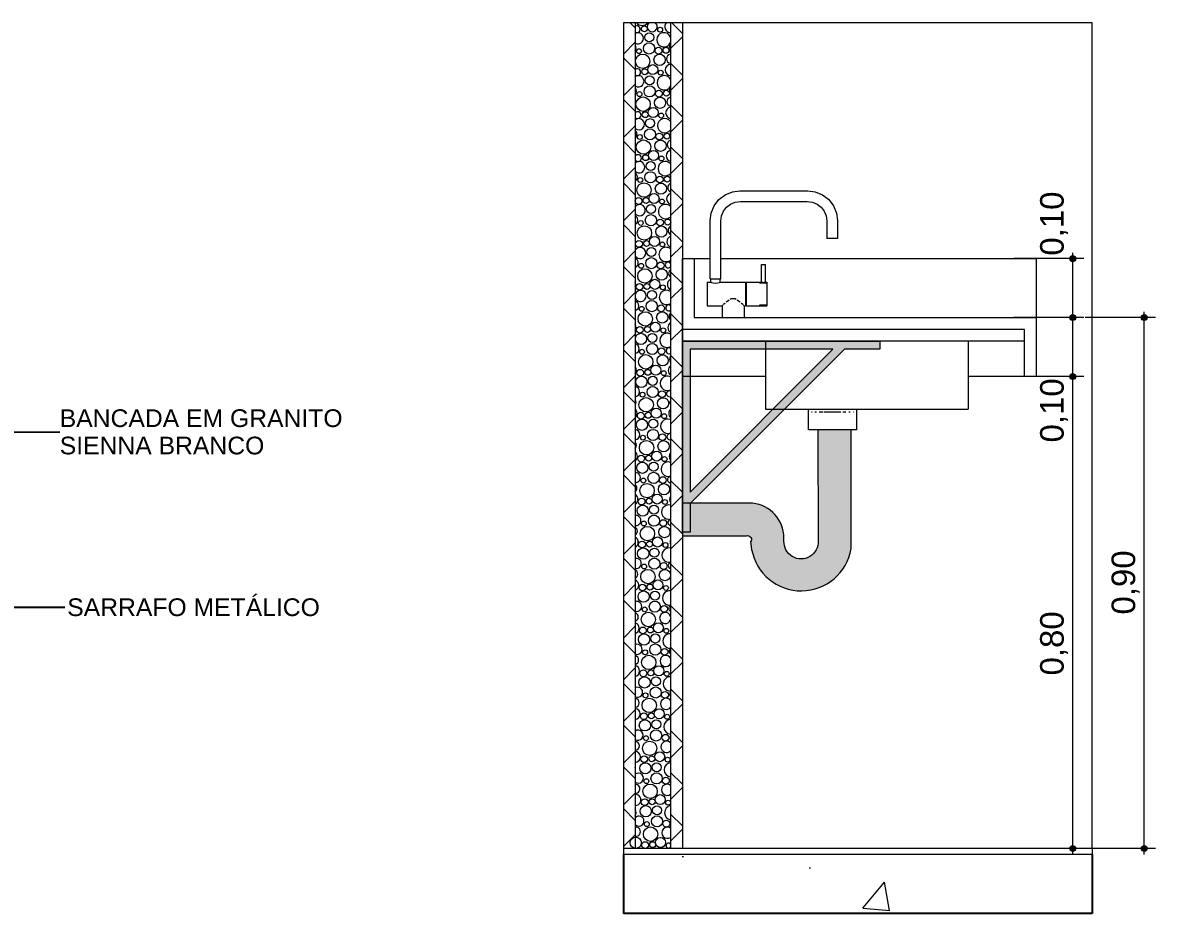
# Model space of a CAD drawing. Header units: metres. Extents: x -1.1 to 45.1, y -1 to 1.8.
# Drawn here: x 31.052 to 32.973, y -0.992 to 0.518 of the extents above; entities that cross this region are included whole.
import ezdxf

# ---------------------------------------------------------------- set-up
doc = ezdxf.new("R2010")
doc.units = ezdxf.units.M
doc.header["$MEASUREMENT"] = 0
for name, color, linetype, lineweight, true_color in [('01_BIC.190d Vista Bancada_17_COTAS EXECUTIVO.EXEC_Caneta_No__25', 7, 'Continuous', 13, 0x982312), ('01_BIC.190d Vista Bancada_17_LAJES.EST_Caneta_No__254', 7, 'Continuous', 0, 0xd1c9ad), ('01_BIC.190d Vista Bancada_17_LAJES.EST_Caneta_No__97', 7, 'Continuous', 13, 0x6b6b6b), ('01_BIC.190d Vista Bancada_17_LOUCAS-METAIS.ARQ_Caneta_No__13', 7, 'Continuous', 0, 0xaaaaaa), ('01_BIC.190d Vista Bancada_17_LOUCAS-METAIS.ARQ_Caneta_No__95', 7, 'Continuous', 0, 0xaeaeae), ('01_BIC.190d Vista Bancada_17_PAREDE CONSTRUIR_Caneta_No__19', 7, 'Continuous', 0, 0xe9e9e9), ('01_BIC.190d Vista Bancada_17_PAREDE CONSTRUIR_Caneta_No__95', 7, 'Continuous', 0, 0xaeaeae), ('01_BIC.190d Vista Bancada_17_PAREDE CONSTRUIR_Caneta_No__96', 7, 'Continuous', 0, 0xb6b6b6), ('COTAS DETALHAMENTO.EXEC_Caneta_No__27', 7, 'Continuous', 0, 0xbd2d17)]:
    doc.layers.add(name, color=color, linetype=linetype, lineweight=lineweight, true_color=true_color)
for name, color, linetype, lineweight in [('01_BIC.190d Vista Bancada_17_LAJES.EST_Caneta_No__4', 7, 'Continuous', 25), ('01_BIC.190d Vista Bancada_17_LAJES.EST_Caneta_No__7', 7, 'Continuous', 13), ('01_BIC.190d Vista Bancada_17_PAREDE CONSTRUIR_Caneta_No__241', 7, 'Continuous', 13), ('01_BIC.190d Vista Bancada_17_PAREDE CONSTRUIR_Caneta_No__5', 7, 'Continuous', 20), ('01_BIC.190d Vista Bancada_17_PAREDE CONSTRUIR_Caneta_No__83', 84, 'Continuous', 0), ('COTAS DETALHAMENTO.EXEC_Caneta_No__99', 7, 'Continuous', 20)]:
    doc.layers.add(name, color=color, linetype=linetype, lineweight=lineweight)
doc.layers.add('01_BIC.190d Vista Bancada_17_PAREDE CONSTRUIR', color=7, linetype='Continuous')
doc.styles.add('GENERATED_STYLE_1', font='arial.ttf')
doc.dimstyles.new('GENERATED_STYLE__20', dxfattribs={"dimtxt": 0.18, "dimasz": 0.03648, "dimexe": 0.18, "dimexo": 0.0625, "dimgap": 0, "dimtad": 0, "dimtih": 1, "dimtoh": 1, "dimdec": 4, "dimzin": 0, "dimdsep": 46, "dimcen": 0.09, "dimadec": 0, "dimazin": 0, "dimtfac": 1, "dimtdec": 4, "dimtmove": 0, "dimatfit": 3, "dimldrblk": 'ARROWHEAD_11', "dimfxl": 0, "dimtolj": 1, "dimtzin": 0, "dimarcsym": 0})
pattern_1 = [(45, (-26.693127, -0.881777), (-0.03535534, 0.03535534), []), (135, (-26.693127, -0.881777), (0.03535534, 0.03535534), [])]
pattern_2 = [(45, (-26.69313, -0.38178), (-0.159099, 0.159099), [0, -0.15, 0, -0.225]), (110, (-26.19313, -0.38178), (0.2114308, 0.0769545), [0, -0.11, 0, -0.19])]
pattern_3 = [(50, (-26.69313, -0.88178), (-0.546554, 0.0478173), [0.05715, -0.62865]), (355, (-26.6931, -0.8818), (-0.10573, 0.5731705), [0.04572, -0.502922]), (100.4514, (-26.6476, -0.88576), (0.4408237, 0.5253533), [0.04857, -0.5342707]), (46.1842, (-26.6931, -0.7294), (-0.813237, 0.126127), [0.085725, -0.942975]), (96.6356, (-26.62536, -0.7399), (0.712212, 0.742278), [0.072855, -0.801407]), (351.1842, (-26.6931, -0.7294), (0.712212, 0.742278), [0.06858, -0.754379]), (21, (-26.61693, -0.76748), (-0.4548432, 0.3067956), [0.05715, -0.62865]), (326, (-26.6169, -0.7675), (0.185406, 0.552564), [0.04572, -0.50292]), (71.4514, (-26.579, -0.79304), (0.6402493, 0.2457683), [0.04857, -0.53427]), (37.5, (-26.69313, -0.88178), (0.0092658, 0.2536651), [0, -0.496824, 0, -0.51054, 0, -0.504825]), (7.5, (-26.69313, -0.88178), (0.200459, 0.3005417), [0, -0.291084, 0, -0.485394, 0, -0.192405]), (327.5, (-26.86305, -0.88178), (-0.4067718, 0.0171862), [0, -0.1905, 0, -0.59436, 0, -0.78867]), (317.5, (-26.93925, -0.88178), (0.4443875, 0.0762795), [0, -0.24765, 0, -0.394716, 0, -0.56007])]

# ---------------------------------------------------------------- blocks, each defined once
blk = doc.blocks.new('ARROWHEAD_11')
at = {"color": 0, "linetype": 'Continuous', "lineweight": 0}
blk.add_line((0, 0), (-1, 0), dxfattribs=at)
at = {"color": 0, "linetype": 'Continuous', "lineweight": 0, "const_width": 0.25, "flags": 128}
blk.add_lwpolyline([(-0.125, 0, 1), (0.125, 0, 1)], format="xyb", close=True, dxfattribs=at)
blk = doc.blocks.new('*X179', base_point=(10.2961, -11.7785))
at = {"layer": '01_BIC.190d Vista Bancada_17_PAREDE CONSTRUIR_Caneta_No__96', "color": 253, "linetype": 'Continuous', "lineweight": 0, "ltscale": 1000, "true_color": 0xb6b6b6}
for centre, radius in [((32.106, 0.5078), 0.00501), ((32.1143, 0.4934), 0.00767), ((32.1329, 0.5063), 0.00414), ((32.1141, 0.4745), 0.00946), ((32.1032, 0.4528), 0.0122), ((32.0969, 0.4699), 0.00414), ((32.1319, 0.4552), 0.00954), ((32.1299, 0.4707), 0.00572), ((32.1427, 0.4714), 0.00501), ((32.1202, 0.4386), 0.00851), ((32.1067, 0.435), 0.00501), ((32.1151, 0.4206), 0.00767), ((32.1337, 0.4335), 0.00414), ((32.1149, 0.4017), 0.00946), ((32.1307, 0.3979), 0.00572), ((32.1435, 0.3986), 0.00501), ((32.1039, 0.38), 0.0122), ((32.0977, 0.3971), 0.00414), ((32.1326, 0.3824), 0.00954), ((32.1075, 0.3622), 0.00501), ((32.1209, 0.3658), 0.00851), ((32.1158, 0.3478), 0.00767), ((32.1344, 0.3607), 0.00414), ((32.0984, 0.3243), 0.00414), ((32.1156, 0.3289), 0.00946), ((32.1314, 0.3251), 0.00572), ((32.1442, 0.3258), 0.00501), ((32.1046, 0.3072), 0.0122), ((32.1334, 0.3096), 0.00954), ((32.1082, 0.2894), 0.00501), ((32.1217, 0.293), 0.00851), ((32.1351, 0.2879), 0.00414), ((32.1166, 0.275), 0.00767), ((32.0991, 0.2515), 0.00414), ((32.1164, 0.2561), 0.00946), ((32.1322, 0.2523), 0.00572), ((32.1449, 0.253), 0.00501), ((32.1054, 0.2344), 0.0122), ((32.1341, 0.2368), 0.00954), ((32.0962, 0.2159), 0.00572), ((32.1089, 0.2166), 0.00501), ((32.1224, 0.2202), 0.00851), ((32.1359, 0.2151), 0.00414), ((32.1171, 0.1833), 0.00946), ((32.1173, 0.2022), 0.00767), ((32.1061, 0.1616), 0.0122), ((32.0999, 0.1787), 0.00414), ((32.1348, 0.1641), 0.00954), ((32.1329, 0.1795), 0.00572), ((32.1457, 0.1802), 0.00501), ((32.1232, 0.1474), 0.00851), ((32.0969, 0.1431), 0.00572), ((32.1097, 0.1438), 0.00501), ((32.118, 0.1294), 0.00767), ((32.1366, 0.1423), 0.00414), ((32.1178, 0.1105), 0.00946), ((32.1069, 0.0888), 0.0122), ((32.1006, 0.1059), 0.00414), ((32.1356, 0.0913), 0.00954), ((32.1337, 0.1067), 0.00572), ((32.1239, 0.0746), 0.00851), ((32.0977, 0.0703), 0.00572), ((32.1104, 0.071), 0.00501), ((32.1188, 0.0566), 0.00767), ((32.1374, 0.0695), 0.00414), ((32.1186, 0.0377), 0.00946), ((32.1344, 0.0339), 0.00572), ((32.1076, 0.016), 0.0122), ((32.1014, 0.0331), 0.00414), ((32.1363, 0.0185), 0.00954), ((32.0984, -0.0025), 0.00572), ((32.1112, -0.0018), 0.00501), ((32.1246, 0.0018), 0.00851), ((32.1381, -0.0033), 0.00414), ((32.1003, -0.0179), 0.00954), ((32.1195, -0.0162), 0.00767), ((32.1021, -0.0397), 0.00414), ((32.1193, -0.0351), 0.00946), ((32.1351, -0.0389), 0.00572), ((32.1084, -0.0568), 0.0122), ((32.1371, -0.0543), 0.00954), ((32.0991, -0.0753), 0.00572), ((32.1119, -0.0746), 0.00501), ((32.1254, -0.071), 0.00851), ((32.1389, -0.0761), 0.00414), ((32.1011, -0.0907), 0.00954), ((32.1203, -0.089), 0.00767), ((32.1029, -0.1125), 0.00414), ((32.1201, -0.1079), 0.00946), ((32.1359, -0.1117), 0.00572), ((32.1091, -0.1296), 0.0122), ((32.1378, -0.1271), 0.00954), ((32.0999, -0.1481), 0.00572), ((32.1126, -0.1474), 0.00501), ((32.1261, -0.1438), 0.00851), ((32.1396, -0.1489), 0.00414), ((32.1018, -0.1635), 0.00954), ((32.1208, -0.1807), 0.00946), ((32.121, -0.1618), 0.00767), ((32.1098, -0.2024), 0.0122), ((32.1036, -0.1853), 0.00414), ((32.1386, -0.1999), 0.00954), ((32.1366, -0.1845), 0.00572), ((32.1269, -0.2166), 0.00851), ((32.1026, -0.2363), 0.00954), ((32.1006, -0.2209), 0.00572), ((32.1134, -0.2202), 0.00501), ((32.1218, -0.2346), 0.00767), ((32.1403, -0.2217), 0.00414), ((32.1216, -0.2535), 0.00946), ((32.1106, -0.2752), 0.0122), ((32.1043, -0.2581), 0.00414), ((32.1393, -0.2727), 0.00954), ((32.1374, -0.2573), 0.00572), ((32.1014, -0.2937), 0.00572), ((32.1141, -0.293), 0.00501), ((32.1276, -0.2894), 0.00851), ((32.1033, -0.3091), 0.00954), ((32.1225, -0.3074), 0.00767), ((32.1411, -0.2945), 0.00414), ((32.1223, -0.3262), 0.00946), ((32.1381, -0.3301), 0.00572), ((32.1113, -0.348), 0.0122), ((32.1051, -0.3309), 0.00414), ((32.14, -0.3455), 0.00954), ((32.1021, -0.3665), 0.00572), ((32.1149, -0.3658), 0.00501), ((32.1283, -0.3622), 0.00851), ((32.1418, -0.3673), 0.00414), ((32.104, -0.3819), 0.00954), ((32.1232, -0.3802), 0.00767), ((32.1058, -0.4037), 0.00414), ((32.123, -0.399), 0.00946), ((32.1388, -0.4029), 0.00572), ((32.1121, -0.4208), 0.0122), ((32.1408, -0.4183), 0.00954), ((32.1028, -0.4393), 0.00572), ((32.1156, -0.4386), 0.00501), ((32.1291, -0.435), 0.00851), ((32.1426, -0.4401), 0.00414), ((32.1048, -0.4547), 0.00954), ((32.124, -0.453), 0.00767), ((32.1066, -0.4765), 0.00414), ((32.1238, -0.4718), 0.00946), ((32.1396, -0.4757), 0.00572), ((32.1128, -0.4936), 0.0122), ((32.1298, -0.5078), 0.00851), ((32.1055, -0.5275), 0.00954), ((32.1036, -0.5121), 0.00572), ((32.1163, -0.5114), 0.00501), ((32.1247, -0.5258), 0.00767), ((32.1433, -0.5129), 0.00414), ((32.1245, -0.5446), 0.00946), ((32.1135, -0.5664), 0.0122), ((32.1073, -0.5493), 0.00414), ((32.1403, -0.5485), 0.00572), ((32.1306, -0.5806), 0.00851), ((32.1063, -0.6003), 0.00954), ((32.1043, -0.5849), 0.00572), ((32.1171, -0.5842), 0.00501), ((32.1255, -0.5986), 0.00767), ((32.144, -0.5857), 0.00414), ((32.1253, -0.6174), 0.00946), ((32.1143, -0.6392), 0.0122), ((32.108, -0.6221), 0.00414), ((32.1411, -0.6213), 0.00572), ((32.1051, -0.6577), 0.00572), ((32.1178, -0.657), 0.00501), ((32.1313, -0.6534), 0.00851), ((32.107, -0.6731), 0.00954), ((32.1262, -0.6714), 0.00767), ((32.1448, -0.6585), 0.00414), ((32.1088, -0.6949), 0.00414), ((32.126, -0.6902), 0.00946), ((32.1418, -0.6941), 0.00572), ((32.115, -0.712), 0.0122), ((32.1058, -0.7305), 0.00572), ((32.1186, -0.7298), 0.00501), ((32.132, -0.7262), 0.00851), ((32.1455, -0.7313), 0.00414), ((32.1077, -0.7459), 0.00954), ((32.1269, -0.7442), 0.00767), ((32.1095, -0.7677), 0.00414), ((32.1267, -0.763), 0.00946), ((32.1426, -0.7669), 0.00572), ((32.1158, -0.7848), 0.0122), ((32.1066, -0.8033), 0.00572), ((32.1193, -0.8026), 0.00501), ((32.1328, -0.799), 0.00851), ((32.1463, -0.8041), 0.00414), ((32.1085, -0.8187), 0.00954), ((32.1277, -0.817), 0.00767), ((32.1103, -0.8405), 0.00414), ((32.1275, -0.8358), 0.00946), ((32.1433, -0.8397), 0.00572), ((32.0915, -0.8722), 0.00946), ((32.1165, -0.8576), 0.0122), ((32.1335, -0.8718), 0.00851), ((32.1073, -0.8761), 0.00572), ((32.1201, -0.8753), 0.00501)]:
    blk.add_circle(centre, radius, dxfattribs=at)
for centre, radius, start, end in [((32.0932, 0.5071), 0.00572, 242.6726, 117.3274), ((32.0951, 0.4916), 0.00954, 241.4683, 118.5317), ((32.1024, 0.5256), 0.0122, 216.7668, 323.2334), ((32.1194, 0.5114), 0.00851, 126.3312, 53.669), ((32.1392, 0.4892), 0.0122, 21.1986, 338.8014), ((32.1501, 0.5109), 0.00946, 129.6091, 272.6635), ((32.1562, 0.475), 0.00851, 131.2074, 228.7926), ((32.0834, 0.475), 0.00851, 326.9716, 33.0284), ((32.1511, 0.457), 0.00767, 93.7795, 266.2205), ((32.1509, 0.4381), 0.00946, 91.828, 268.172), ((32.0939, 0.4343), 0.00572, 233.9307, 126.0693), ((32.0959, 0.4188), 0.00954, 236.2643, 123.7357), ((32.1399, 0.4164), 0.0122, 29.3358, 330.6642), ((32.0842, 0.4022), 0.00851, 318.7003, 41.2997), ((32.1569, 0.4022), 0.00851, 138.2381, 221.7619), ((32.1518, 0.3842), 0.00767, 99.3568, 260.6432), ((32.0947, 0.3615), 0.00572, 224.0731, 135.9269), ((32.1516, 0.3653), 0.00946, 96.3309, 263.6691), ((32.0966, 0.346), 0.00954, 230.7222, 129.2778), ((32.1406, 0.3436), 0.0122, 35.7872, 324.2128), ((32.0849, 0.3294), 0.00851, 311.616, 48.384), ((32.1577, 0.3294), 0.00851, 146.4135, 213.5865), ((32.1526, 0.3114), 0.00767, 105.0254, 254.9746), ((32.0954, 0.2887), 0.00572, 211.9898, 148.0102), ((32.1524, 0.2925), 0.00946, 100.8735, 259.1265), ((32.0974, 0.2732), 0.00954, 224.7001, 135.2999), ((32.1414, 0.2708), 0.0122, 41.3555, 318.6445), ((32.0857, 0.2566), 0.00851, 305.24, 54.76), ((32.1584, 0.2566), 0.00851, 156.953, 203.047), ((32.1533, 0.2386), 0.00767, 110.8494, 249.1506), ((32.1531, 0.2197), 0.00946, 105.4865, 254.5135), ((32.0981, 0.2004), 0.00954, 217.9529, 142.0471), ((32.1421, 0.198), 0.0122, 46.3655, 313.6345), ((32.0864, 0.1838), 0.00851, 299.3321, 60.6679), ((32.1538, 0.1469), 0.00946, 110.2051, 249.7949), ((32.154, 0.1658), 0.00767, 116.9091, 243.0909), ((32.0988, 0.1277), 0.00954, 209.976, 150.024), ((32.1429, 0.1252), 0.0122, 50.9878, 309.0122), ((32.0872, 0.111), 0.00851, 293.7495, 66.2505), ((32.1464, 0.1074), 0.00501, 33.9357, 326.0643), ((32.1548, 0.093), 0.00767, 123.315, 236.685), ((32.0818, 0.0741), 0.00946, 337.3502, 22.6498), ((32.1546, 0.0741), 0.00946, 115.0716, 244.9284), ((32.0996, 0.0549), 0.00954, 199.2737, 160.7263), ((32.1436, 0.0524), 0.0122, 55.3253, 304.6747), ((32.0879, 0.0382), 0.00851, 288.3974, 71.6026), ((32.1472, 0.0346), 0.00501, 47.0159, 312.9841), ((32.1555, 0.0202), 0.00767, 130.2337, 229.7663), ((32.0826, 0.0013), 0.00946, 327.619, 32.381), ((32.1553, 0.0013), 0.00946, 120.1405, 239.8595), ((32.1444, -0.0204), 0.0122, 59.4462, 300.5538), ((32.0886, -0.0346), 0.00851, 283.2072, 76.7928), ((32.1479, -0.0382), 0.00501, 57.7288, 302.2712), ((32.0835, -0.0526), 0.00767, 336.6945, 23.3055), ((32.1563, -0.0526), 0.00767, 137.9509, 222.0491), ((32.0833, -0.0715), 0.00946, 320.0081, 39.9919), ((32.1561, -0.0715), 0.00946, 125.4851, 234.5149), ((32.1451, -0.0932), 0.0122, 63.3988, 296.6012), ((32.0894, -0.1074), 0.00851, 278.1254, 81.8746), ((32.1486, -0.111), 0.00501, 67.2906, 292.7094), ((32.0843, -0.1254), 0.00767, 325.2597, 34.7403), ((32.157, -0.1254), 0.00767, 147.0596, 212.9404), ((32.0841, -0.1443), 0.00946, 313.4534, 46.5466), ((32.1568, -0.1443), 0.00946, 131.2131, 228.7869), ((32.0901, -0.1802), 0.00851, 273.1074, 86.8926), ((32.1458, -0.166), 0.0122, 67.2191, 292.7809), ((32.1494, -0.1838), 0.00501, 76.2203, 283.7797), ((32.085, -0.1982), 0.00767, 316.4754, 43.5246), ((32.0848, -0.2171), 0.00946, 307.5457, 52.4543), ((32.1576, -0.2171), 0.00946, 137.4962, 222.5038), ((32.1578, -0.1982), 0.00767, 159.3742, 200.6258), ((32.1466, -0.2388), 0.0122, 70.9351, 289.0649), ((32.0909, -0.253), 0.00851, 268.1132, 91.8868), ((32.0858, -0.271), 0.00767, 308.9332, 51.0668), ((32.1501, -0.2566), 0.00501, 84.818, 275.182), ((32.0856, -0.2898), 0.00946, 302.0747, 57.9253), ((32.1583, -0.2898), 0.00946, 144.647, 215.353), ((32.1473, -0.3116), 0.0122, 74.5695, 285.4305), ((32.0916, -0.3258), 0.00851, 263.1046, 96.8954), ((32.1509, -0.3294), 0.00501, 93.2991, 266.7009), ((32.0865, -0.3438), 0.00767, 302.1237, 57.8763), ((32.0863, -0.3626), 0.00946, 296.9141, 63.0859), ((32.159, -0.3626), 0.00946, 153.3768, 206.6232), ((32.1481, -0.3844), 0.0122, 78.1412, 281.8588), ((32.0923, -0.3986), 0.00851, 258.0423, 101.9577), ((32.1516, -0.4022), 0.00501, 101.8539, 258.1461), ((32.0872, -0.4166), 0.00767, 295.7907, 64.2093), ((32.087, -0.4354), 0.00946, 291.9801, 68.0199), ((32.1488, -0.4572), 0.0122, 81.6667, 278.3333), ((32.0931, -0.4714), 0.00851, 252.8831, 107.1169), ((32.1523, -0.475), 0.00501, 110.6884, 249.3116), ((32.088, -0.4894), 0.00767, 289.7806, 70.2194), ((32.0878, -0.5082), 0.00946, 287.2123, 72.7877), ((32.1415, -0.4911), 0.00954, 18.2483, 341.7517), ((32.1495, -0.53), 0.0122, 85.1607, 274.8393), ((32.0938, -0.5442), 0.00851, 247.5762, 112.4238), ((32.0887, -0.5622), 0.00767, 283.9901, 76.0099), ((32.1423, -0.5639), 0.00954, 29.3092, 330.6908), ((32.1531, -0.5478), 0.00501, 120.0764, 239.9236), ((32.0885, -0.581), 0.00946, 282.5648, 77.4352), ((32.1503, -0.6028), 0.0122, 88.6367, 271.3633), ((32.0946, -0.617), 0.00851, 242.0574, 117.9426), ((32.0895, -0.635), 0.00767, 278.3425, 81.6575), ((32.143, -0.6367), 0.00954, 37.4134, 322.5866), ((32.1538, -0.6206), 0.00501, 130.468, 229.532), ((32.0893, -0.6538), 0.00946, 278, 82), ((32.151, -0.6756), 0.0122, 92.1077, 267.8923), ((32.0953, -0.6898), 0.00851, 236.2397, 123.7603), ((32.1546, -0.6934), 0.00501, 142.8343, 217.1657), ((32.0902, -0.7078), 0.00767, 272.7756, 87.2244), ((32.1437, -0.7095), 0.00954, 44.2293, 315.7707), ((32.09, -0.7266), 0.00946, 273.4859, 86.5141), ((32.079, -0.7484), 0.0122, 340.6323, 19.3677), ((32.1518, -0.7484), 0.0122, 95.5864, 264.4136), ((32.096, -0.7626), 0.00851, 229.9952, 130.0048), ((32.1553, -0.7662), 0.00501, 160.8671, 199.1329), ((32.0909, -0.7806), 0.00767, 267.235, 92.765), ((32.1445, -0.7823), 0.00954, 50.2949, 309.7051), ((32.0907, -0.7994), 0.00946, 268.9934, 91.0066), ((32.0798, -0.8212), 0.0122, 331.9869, 28.0131), ((32.1525, -0.8212), 0.0122, 99.086, 260.914), ((32.0968, -0.8354), 0.00851, 223.1149, 136.8851), ((32.0917, -0.8534), 0.00767, 261.6682, 98.3318), ((32.1452, -0.8551), 0.00954, 55.8668, 304.1332), ((32.147, -0.8769), 0.00414, 30.2706, 329.7294)]:
    blk.add_arc(centre, radius, start, end, dxfattribs=at)

msp = doc.modelspace()

# ---------------------------------------------------------------- hatches: boundary and pattern name
at = {"layer": '01_BIC.190d Vista Bancada_17_COTAS EXECUTIVO.EXEC_Caneta_No__25', "linetype": 'Continuous', "lineweight": 13, "true_color": 0x982312}
for points in [[(32.8276, 0.1182), (32.828, 0.1163), (32.8291, 0.1147), (32.8307, 0.1136), (32.8326, 0.1132), (32.8345, 0.1136), (32.8362, 0.1147), (32.8372, 0.1163), (32.8376, 0.1182), (32.8372, 0.1201), (32.8362, 0.1218), (32.8345, 0.1228), (32.8326, 0.1232), (32.8307, 0.1228), (32.8291, 0.1218), (32.828, 0.1201)], [(32.8276, 0.0182), (32.828, 0.0163), (32.8291, 0.0147), (32.8307, 0.0136), (32.8326, 0.0132), (32.8345, 0.0136), (32.8362, 0.0147), (32.8372, 0.0163), (32.8376, 0.0182), (32.8372, 0.0201), (32.8362, 0.0218), (32.8345, 0.0228), (32.8326, 0.0232), (32.8307, 0.0228), (32.8291, 0.0218), (32.828, 0.0201)], [(32.9488, 0.0182), (32.9492, 0.0163), (32.9503, 0.0147), (32.9519, 0.0136), (32.9538, 0.0132), (32.9558, 0.0136), (32.9574, 0.0147), (32.9585, 0.0163), (32.9588, 0.0182), (32.9585, 0.0201), (32.9574, 0.0218), (32.9558, 0.0228), (32.9538, 0.0232), (32.9519, 0.0228), (32.9503, 0.0218), (32.9492, 0.0201)], [(32.8276, -0.0818), (32.828, -0.0837), (32.8291, -0.0853), (32.8307, -0.0864), (32.8326, -0.0868), (32.8345, -0.0864), (32.8362, -0.0853), (32.8372, -0.0837), (32.8376, -0.0818), (32.8372, -0.0799), (32.8362, -0.0782), (32.8345, -0.0772), (32.8326, -0.0768), (32.8307, -0.0772), (32.8291, -0.0782), (32.828, -0.0799)], [(32.8276, -0.8818), (32.828, -0.8837), (32.8291, -0.8853), (32.8307, -0.8864), (32.8326, -0.8868), (32.8345, -0.8864), (32.8362, -0.8853), (32.8372, -0.8837), (32.8376, -0.8818), (32.8372, -0.8799), (32.8362, -0.8782), (32.8345, -0.8772), (32.8326, -0.8768), (32.8307, -0.8772), (32.8291, -0.8782), (32.828, -0.8799)], [(32.9488, -0.8818), (32.9492, -0.8837), (32.9503, -0.8853), (32.9519, -0.8864), (32.9538, -0.8868), (32.9558, -0.8864), (32.9574, -0.8853), (32.9585, -0.8837), (32.9588, -0.8818), (32.9585, -0.8799), (32.9574, -0.8782), (32.9558, -0.8772), (32.9538, -0.8768), (32.9519, -0.8772), (32.9503, -0.8782), (32.9492, -0.8799)]]:
    msp.add_hatch(color=24, dxfattribs=at).paths.add_polyline_path(points)
at = {"layer": '01_BIC.190d Vista Bancada_17_LAJES.EST_Caneta_No__254', "linetype": 'Continuous', "lineweight": 0, "true_color": 0xd1c9ad}
h = msp.add_hatch(dxfattribs=at)
h.set_pattern_fill('Haie_OD_0011', color=9, style=0, pattern_type=2)
h.set_pattern_definition(pattern_2)
h.paths.add_polyline_path([(32.1706, -0.8818), (32.0706, -0.8818), (32.0706, -0.8918), (32.1706, -0.8918)])
h = msp.add_hatch(dxfattribs=at)
h.set_pattern_fill('Haie_OD_0011', color=9, style=0, pattern_type=2)
h.set_pattern_definition(pattern_2)
h.paths.add_polyline_path([(32.1706, -0.8818), (32.1706, -0.8918), (32.8657, -0.8918), (32.8657, -0.8818)])
at = {"layer": '01_BIC.190d Vista Bancada_17_LAJES.EST_Caneta_No__97', "linetype": 'Continuous', "lineweight": 13, "true_color": 0x6b6b6b}
h = msp.add_hatch(dxfattribs=at)
h.set_pattern_fill('AR_CONC_0011', color=251, style=0, pattern_type=2)
h.set_pattern_definition(pattern_3)
h.paths.add_polyline_path([(32.0706, -0.9918), (32.1706, -0.9918), (32.1706, -0.8918), (32.0706, -0.8918)])
h = msp.add_hatch(dxfattribs=at)
h.set_pattern_fill('AR_CONC_0011', color=251, style=0, pattern_type=2)
h.set_pattern_definition(pattern_3)
h.paths.add_polyline_path([(32.1706, -0.9918), (32.8657, -0.9918), (32.8657, -0.8918), (32.1706, -0.8918)])
at = {"layer": '01_BIC.190d Vista Bancada_17_PAREDE CONSTRUIR_Caneta_No__19', "linetype": 'Continuous', "lineweight": 0, "true_color": 0x747474}
msp.add_hatch(color=8, dxfattribs=at).paths.add_polyline_path([(32.4565, -0.3734), (32.4565, -0.172), (32.4001, -0.1718), (32.4008, -0.3606, -1.047804), (32.3428, -0.3606), (32.3428, -0.3552, 0.37921), (32.2897, -0.2964), (32.278, -0.2964), (32.1706, -0.2964), (32.1706, -0.3517), (32.2792, -0.3517, -0.731296), (32.2863, -0.3622), (32.288, -0.3748, 0.84251)])
at = {"layer": '01_BIC.190d Vista Bancada_17_PAREDE CONSTRUIR_Caneta_No__83', "linetype": 'Continuous', "lineweight": 0}
h = msp.add_hatch(dxfattribs=at)
h.set_pattern_fill('Placomur_0011', color=84, style=0, pattern_type=2)
h.set_pattern_definition(pattern_1)
h.paths.add_polyline_path([(32.0706, 0.5182), (32.0706, -0.8818), (32.0906, -0.8818), (32.0906, 0.5182)])
h = msp.add_hatch(dxfattribs=at)
h.set_pattern_fill('Placomur_0011', color=84, style=0, pattern_type=2)
h.set_pattern_definition(pattern_1)
h.paths.add_polyline_path([(32.1506, 0.5182), (32.1506, -0.8818), (32.1706, -0.8818), (32.1706, 0.5182)])
at = {"layer": '01_BIC.190d Vista Bancada_17_PAREDE CONSTRUIR_Caneta_No__95', "linetype": 'Continuous', "lineweight": 0, "true_color": 0x797979}
h = msp.add_hatch(color=8, dxfattribs=at)
h.paths.add_polyline_path([(32.1706, -0.0354), (32.1706, -0.3454), (32.1838, -0.3454), (32.1838, -0.2967), (32.4452, -0.0354), (32.5051, -0.0354), (32.5051, -0.0218), (32.1706, -0.0218)])
h.paths.add_polyline_path([(32.1838, -0.0354), (32.4259, -0.0354), (32.1838, -0.2775)], flags=0)

# ---------------------------------------------------------------- linework, layer by layer
at = {"layer": '01_BIC.190d Vista Bancada_17_COTAS EXECUTIVO.EXEC_Caneta_No__25', "color": 24, "linetype": 'Continuous', "lineweight": 13, "ltscale": 1000, "true_color": 0x982312}
for p, q in [((32.8276, 0.1182), (32.7326, 0.1182)), ((32.8326, 0.1232), (32.8326, 0.1282)), ((32.8514, 0.1182), (32.8376, 0.1182)), ((32.8326, 0.0232), (32.8326, 0.1132)), ((32.9538, 0.0232), (32.9538, 0.0282)), ((32.8276, 0.0182), (32.7326, 0.0182)), ((32.8326, -0.0768), (32.8326, 0.0132)), ((32.8514, 0.0182), (32.8376, 0.0182)), ((32.9488, 0.0182), (32.8538, 0.0182)), ((32.9538, -0.8768), (32.9538, 0.0132)), ((32.9726, 0.0182), (32.9588, 0.0182)), ((32.8276, -0.0818), (32.7326, -0.0818)), ((32.8326, -0.8768), (32.8326, -0.0868)), ((32.8514, -0.0818), (32.8376, -0.0818)), ((32.8276, -0.8818), (32.8139, -0.8818)), ((32.9326, -0.8818), (32.8376, -0.8818)), ((32.9488, -0.8818), (32.8538, -0.8818)), ((32.9726, -0.8818), (32.9588, -0.8818)), ((32.8326, -0.8918), (32.8326, -0.8868)), ((32.9538, -0.8918), (32.9538, -0.8868))]:
    msp.add_line(p, q, dxfattribs=at)
for centre in [(32.8326, 0.1182), (32.8326, 0.0182), (32.9538, 0.0182), (32.8326, -0.0818), (32.8326, -0.8818), (32.9538, -0.8818)]:
    msp.add_circle(centre, 0.005, dxfattribs=at)
at = {"layer": '01_BIC.190d Vista Bancada_17_LAJES.EST_Caneta_No__4', "color": 7, "linetype": 'Continuous', "lineweight": 25, "ltscale": 1000}
for p, q in [((32.0706, -0.8918), (32.0706, -0.9918)), ((32.8657, -0.8918), (32.8657, -0.9918)), ((32.1706, -0.9918), (32.0706, -0.9918)), ((32.8657, -0.9918), (32.1706, -0.9918))]:
    msp.add_line(p, q, dxfattribs=at)
at = {"layer": '01_BIC.190d Vista Bancada_17_LAJES.EST_Caneta_No__7', "color": 7, "linetype": 'Continuous', "lineweight": 13, "ltscale": 1000}
for p, q in [((32.0706, -0.8818), (32.0706, -0.8918)), ((32.8657, -0.8818), (32.1706, -0.8818)), ((32.8657, -0.8818), (32.8657, -0.8918)), ((32.1706, -0.8918), (32.0706, -0.8918)), ((32.8657, -0.8918), (32.1706, -0.8918))]:
    msp.add_line(p, q, dxfattribs=at)
at = {"layer": '01_BIC.190d Vista Bancada_17_LAJES.EST_Caneta_No__7', "color": 7, "linetype": 'Continuous', "lineweight": 13, "ltscale": 1000, "flags": 128}
msp.add_lwpolyline([(32.1706, -0.8818), (32.1506, -0.8818), (32.0906, -0.8818), (32.0706, -0.8818)], dxfattribs=at)
at = {"layer": '01_BIC.190d Vista Bancada_17_LOUCAS-METAIS.ARQ_Caneta_No__13', "color": 253, "linetype": 'Continuous', "lineweight": 0, "ltscale": 1000, "true_color": 0xaaaaaa}
for p, q in [((32.1706, 0.1182), (32.1906, 0.1182)), ((32.1706, -0.0018), (32.1706, 0.1182)), ((32.1906, 0.1182), (32.1906, 0.0182)), ((32.1906, 0.0182), (32.7706, 0.0182)), ((32.7706, 0.0182), (32.7706, -0.0818)), ((32.1706, -0.0218), (32.1706, -0.0018)), ((32.7506, -0.0018), (32.1706, -0.0018)), ((32.7506, -0.0818), (32.7506, -0.0018)), ((32.7506, -0.0218), (32.1706, -0.0218)), ((32.3112, -0.0218), (32.3112, -0.1368)), ((32.6552, -0.0218), (32.6552, -0.1368)), ((32.7706, -0.0818), (32.7506, -0.0818)), ((32.3112, -0.1368), (32.3119, -0.1368)), ((32.3119, -0.1368), (32.3137, -0.1368)), ((32.3137, -0.1368), (32.3166, -0.1368)), ((32.3166, -0.1368), (32.3207, -0.1368)), ((32.3207, -0.1368), (32.3257, -0.1368)), ((32.3257, -0.1368), (32.3317, -0.1368)), ((32.3317, -0.1368), (32.3385, -0.1368)), ((32.3385, -0.1368), (32.3461, -0.1368)), ((32.3461, -0.1368), (32.3542, -0.1368)), ((32.3542, -0.1368), (32.3628, -0.1368)), ((32.3628, -0.1368), (32.3717, -0.1368)), ((32.3717, -0.1368), (32.3829, -0.1368)), ((32.3829, -0.1368), (32.5835, -0.1368)), ((32.5835, -0.1368), (32.5947, -0.1368)), ((32.5947, -0.1368), (32.6036, -0.1368)), ((32.6036, -0.1368), (32.6122, -0.1368)), ((32.6122, -0.1368), (32.6204, -0.1368)), ((32.6204, -0.1368), (32.6279, -0.1368)), ((32.6279, -0.1368), (32.6347, -0.1368)), ((32.6347, -0.1368), (32.6407, -0.1368)), ((32.6407, -0.1368), (32.6458, -0.1368)), ((32.6458, -0.1368), (32.6498, -0.1368)), ((32.6498, -0.1368), (32.6527, -0.1368)), ((32.6527, -0.1368), (32.6545, -0.1368)), ((32.6545, -0.1368), (32.6552, -0.1368))]:
    msp.add_line(p, q, dxfattribs=at)
at = {"layer": '01_BIC.190d Vista Bancada_17_LOUCAS-METAIS.ARQ_Caneta_No__95', "color": 253, "linetype": 'Continuous', "lineweight": 0, "ltscale": 1000, "true_color": 0xaeaeae}
for p, q in [((32.2431, 0.2265), (32.2554, 0.2316)), ((32.2554, 0.2316), (32.268, 0.2332)), ((32.268, 0.2332), (32.3832, 0.2332)), ((32.3832, 0.2332), (32.3958, 0.2316)), ((32.3958, 0.2316), (32.4081, 0.2265)), ((32.2244, 0.2078), (32.2325, 0.2183)), ((32.2325, 0.2183), (32.2431, 0.2265)), ((32.2521, 0.2107), (32.2601, 0.214)), ((32.2601, 0.214), (32.2692, 0.2152)), ((32.2692, 0.2152), (32.382, 0.2152)), ((32.382, 0.2152), (32.3911, 0.214)), ((32.3911, 0.214), (32.3991, 0.2107)), ((32.4081, 0.2265), (32.4187, 0.2183)), ((32.4187, 0.2183), (32.4268, 0.2078)), ((32.2176, 0.1828), (32.2193, 0.1954)), ((32.2193, 0.1954), (32.2244, 0.2078)), ((32.2368, 0.1907), (32.2401, 0.1987)), ((32.2401, 0.1987), (32.2453, 0.2055)), ((32.2453, 0.2055), (32.2521, 0.2107)), ((32.3991, 0.2107), (32.4059, 0.2055)), ((32.4059, 0.2055), (32.4111, 0.1987)), ((32.4111, 0.1987), (32.4144, 0.1907)), ((32.4268, 0.2078), (32.4319, 0.1954)), ((32.4319, 0.1954), (32.4336, 0.1828)), ((32.2176, 0.0842), (32.2176, 0.1828)), ((32.2356, 0.1816), (32.2368, 0.1907)), ((32.2356, 0.0842), (32.2356, 0.1816)), ((32.4144, 0.1907), (32.4156, 0.1816)), ((32.4156, 0.1816), (32.4156, 0.1522)), ((32.4336, 0.1828), (32.4336, 0.1522)), ((32.4169, 0.1522), (32.4156, 0.1522)), ((32.4202, 0.1522), (32.4169, 0.1522)), ((32.4248, 0.1522), (32.4202, 0.1522)), ((32.4292, 0.1522), (32.4248, 0.1522)), ((32.4325, 0.1522), (32.4292, 0.1522)), ((32.4336, 0.1522), (32.4325, 0.1522)), ((32.1906, 0.1182), (32.2176, 0.1182)), ((32.2356, 0.1182), (32.7706, 0.1182)), ((32.7706, 0.1182), (32.7706, 0.0182)), ((32.3046, 0.1082), (32.3051, 0.1082)), ((32.3046, 0.0782), (32.3046, 0.1082)), ((32.3051, 0.1082), (32.3064, 0.1082)), ((32.3064, 0.1082), (32.3081, 0.1082)), ((32.3081, 0.1082), (32.3099, 0.1082)), ((32.3099, 0.1082), (32.3111, 0.1082)), ((32.3111, 0.1082), (32.3116, 0.1082)), ((32.3116, 0.0782), (32.3116, 0.1082)), ((32.2126, 0.0782), (32.2126, 0.077)), ((32.2126, 0.0782), (32.2186, 0.0782)), ((32.2126, 0.077), (32.2126, 0.0735)), ((32.2176, 0.0842), (32.2188, 0.0842)), ((32.2186, 0.0782), (32.2186, 0.0842)), ((32.2186, 0.0782), (32.2197, 0.0778)), ((32.2188, 0.0842), (32.2221, 0.0842)), ((32.2197, 0.0778), (32.2225, 0.077)), ((32.2221, 0.0842), (32.2266, 0.0842)), ((32.2225, 0.077), (32.2226, 0.077)), ((32.2226, 0.077), (32.2266, 0.0766)), ((32.2266, 0.0842), (32.2311, 0.0842)), ((32.2266, 0.0766), (32.2306, 0.077)), ((32.2306, 0.077), (32.2307, 0.077)), ((32.2307, 0.077), (32.2335, 0.0778)), ((32.2311, 0.0842), (32.2344, 0.0842)), ((32.2335, 0.0778), (32.2346, 0.0782)), ((32.2344, 0.0842), (32.2356, 0.0842)), ((32.2346, 0.0782), (32.2346, 0.0842)), ((32.2346, 0.0782), (32.2776, 0.0782)), ((32.2776, 0.0782), (32.2776, 0.077)), ((32.2776, 0.077), (32.2776, 0.0735)), ((32.2786, 0.0782), (32.3046, 0.0782)), ((32.2786, 0.0782), (32.2786, 0.0755)), ((32.3016, 0.0766), (32.3016, 0.077)), ((32.3016, 0.077), (32.3136, 0.077)), ((32.3046, 0.0782), (32.3051, 0.0781)), ((32.3051, 0.0781), (32.3064, 0.078)), ((32.3064, 0.078), (32.3081, 0.0779)), ((32.3081, 0.0779), (32.3099, 0.078)), ((32.3099, 0.078), (32.3111, 0.0781)), ((32.3111, 0.0781), (32.3116, 0.0782)), ((32.3116, 0.0782), (32.3136, 0.0782)), ((32.3136, 0.0782), (32.3136, 0.077)), ((32.3136, 0.077), (32.3136, 0.0766)), ((32.2126, 0.0735), (32.2126, 0.0682)), ((32.2126, 0.0682), (32.2126, 0.0617)), ((32.2126, 0.0617), (32.2126, 0.0548)), ((32.2776, 0.0735), (32.2776, 0.0682)), ((32.2776, 0.0682), (32.2776, 0.0617)), ((32.2776, 0.0617), (32.2776, 0.0548)), ((32.2786, 0.0755), (32.2786, 0.0682)), ((32.2786, 0.0682), (32.2786, 0.0582)), ((32.2786, 0.0582), (32.2786, 0.0482)), ((32.3136, 0.0766), (32.3016, 0.0766)), ((32.3136, 0.0766), (32.3136, 0.0755)), ((32.3136, 0.0755), (32.3136, 0.0682)), ((32.3136, 0.0682), (32.3136, 0.0582)), ((32.3136, 0.0582), (32.3136, 0.0482)), ((32.2126, 0.0548), (32.2126, 0.0482)), ((32.2126, 0.0482), (32.2126, 0.0429)), ((32.2126, 0.0429), (32.2126, 0.0394)), ((32.2126, 0.0394), (32.2126, 0.0382)), ((32.2392, 0.0393), (32.2381, 0.0382)), ((32.2394, 0.0394), (32.2392, 0.0393)), ((32.2424, 0.0421), (32.2404, 0.0403)), ((32.243, 0.0426), (32.2424, 0.0421)), ((32.2474, 0.0463), (32.2448, 0.0441)), ((32.2497, 0.0477), (32.2474, 0.0463)), ((32.2534, 0.05), (32.2515, 0.0488)), ((32.2598, 0.05), (32.2534, 0.05)), ((32.2617, 0.0488), (32.2598, 0.05)), ((32.2659, 0.0463), (32.2635, 0.0477)), ((32.2684, 0.0441), (32.2659, 0.0463)), ((32.2708, 0.0421), (32.2702, 0.0426)), ((32.2728, 0.0403), (32.2708, 0.0421)), ((32.274, 0.0393), (32.2738, 0.0394)), ((32.2751, 0.0382), (32.274, 0.0393)), ((32.2776, 0.0548), (32.2776, 0.0482)), ((32.2776, 0.0482), (32.2776, 0.0429)), ((32.2776, 0.0429), (32.2776, 0.0394)), ((32.2776, 0.0394), (32.2776, 0.0382)), ((32.2786, 0.0482), (32.2786, 0.0409)), ((32.2786, 0.0409), (32.2786, 0.0382)), ((32.3016, 0.0394), (32.3016, 0.0398)), ((32.3016, 0.0398), (32.3136, 0.0398)), ((32.3136, 0.0394), (32.3016, 0.0394)), ((32.3136, 0.0482), (32.3136, 0.0409)), ((32.3136, 0.0409), (32.3136, 0.0398)), ((32.3136, 0.0398), (32.3136, 0.0394)), ((32.3136, 0.0394), (32.3136, 0.0382)), ((32.2126, 0.0382), (32.2381, 0.0382)), ((32.2381, 0.0382), (32.2381, 0.0182)), ((32.2751, 0.0382), (32.2751, 0.0182)), ((32.2751, 0.0382), (32.2776, 0.0382)), ((32.2786, 0.0382), (32.3136, 0.0382)), ((32.1706, -0.0218), (32.1706, -0.0018)), ((32.1706, -0.0818), (32.1706, -0.0218)), ((32.3112, -0.0818), (32.1706, -0.0818)), ((32.7506, -0.0818), (32.6552, -0.0818)), ((32.3843, -0.1418), (32.3843, -0.1368)), ((32.3843, -0.1718), (32.3843, -0.1418)), ((32.3856, -0.1418), (32.3857, -0.1418)), ((32.3857, -0.1418), (32.3858, -0.1418)), ((32.3894, -0.1418), (32.3897, -0.1418)), ((32.3897, -0.1418), (32.3904, -0.1418)), ((32.3952, -0.1418), (32.3963, -0.1418)), ((32.3963, -0.1418), (32.3981, -0.1418)), ((32.4023, -0.1418), (32.4047, -0.1418)), ((32.4047, -0.1418), (32.4089, -0.1418)), ((32.4105, -0.1418), (32.4146, -0.1418)), ((32.4146, -0.1418), (32.4252, -0.1418)), ((32.4252, -0.1418), (32.4358, -0.1418)), ((32.4358, -0.1418), (32.4394, -0.1418)), ((32.4429, -0.1418), (32.4457, -0.1418)), ((32.4457, -0.1418), (32.4475, -0.1418)), ((32.453, -0.1418), (32.4542, -0.1418)), ((32.4542, -0.1418), (32.4549, -0.1418)), ((32.4604, -0.1418), (32.4607, -0.1418)), ((32.4607, -0.1418), (32.4608, -0.1418)), ((32.4662, -0.1718), (32.4662, -0.1368)), ((32.3846, -0.1718), (32.3843, -0.1718)), ((32.3843, -0.1718), (32.3843, -0.1718)), ((32.385, -0.1718), (32.3846, -0.1718)), ((32.3855, -0.1718), (32.385, -0.1718)), ((32.3863, -0.1718), (32.3855, -0.1718)), ((32.3871, -0.1718), (32.3863, -0.1718)), ((32.3882, -0.1718), (32.3871, -0.1718)), ((32.3893, -0.1718), (32.3882, -0.1718)), ((32.3906, -0.1718), (32.3893, -0.1718)), ((32.3921, -0.1718), (32.3906, -0.1718)), ((32.3937, -0.1718), (32.3921, -0.1718)), ((32.3954, -0.1718), (32.3937, -0.1718)), ((32.3972, -0.1718), (32.3954, -0.1718)), ((32.3991, -0.1718), (32.3972, -0.1718)), ((32.4012, -0.1718), (32.3991, -0.1718)), ((32.4033, -0.1718), (32.4012, -0.1718)), ((32.4055, -0.1718), (32.4033, -0.1718)), ((32.4078, -0.1718), (32.4055, -0.1718)), ((32.4102, -0.1718), (32.4078, -0.1718)), ((32.4126, -0.1718), (32.4102, -0.1718)), ((32.4151, -0.1718), (32.4126, -0.1718)), ((32.4176, -0.1718), (32.4151, -0.1718)), ((32.4201, -0.1718), (32.4176, -0.1718)), ((32.4227, -0.1718), (32.4201, -0.1718)), ((32.4253, -0.1718), (32.4227, -0.1718)), ((32.4278, -0.1718), (32.4253, -0.1718)), ((32.4304, -0.1718), (32.4278, -0.1718)), ((32.4329, -0.1718), (32.4304, -0.1718)), ((32.4354, -0.1718), (32.4329, -0.1718)), ((32.4379, -0.1718), (32.4354, -0.1718)), ((32.4403, -0.1718), (32.4379, -0.1718)), ((32.4427, -0.1718), (32.4403, -0.1718)), ((32.445, -0.1718), (32.4427, -0.1718)), ((32.4472, -0.1718), (32.445, -0.1718)), ((32.4493, -0.1718), (32.4472, -0.1718)), ((32.4514, -0.1718), (32.4493, -0.1718)), ((32.4533, -0.1718), (32.4514, -0.1718)), ((32.4551, -0.1718), (32.4533, -0.1718)), ((32.4568, -0.1718), (32.4551, -0.1718)), ((32.4584, -0.1718), (32.4568, -0.1718)), ((32.4599, -0.1718), (32.4584, -0.1718)), ((32.4612, -0.1718), (32.4599, -0.1718)), ((32.4623, -0.1718), (32.4612, -0.1718)), ((32.4634, -0.1718), (32.4623, -0.1718)), ((32.4642, -0.1718), (32.4634, -0.1718)), ((32.465, -0.1718), (32.4642, -0.1718)), ((32.4655, -0.1718), (32.465, -0.1718)), ((32.4659, -0.1718), (32.4655, -0.1718)), ((32.4662, -0.1718), (32.4659, -0.1718)), ((32.4662, -0.1718), (32.4662, -0.1718))]:
    msp.add_line(p, q, dxfattribs=at)
at = {"layer": '01_BIC.190d Vista Bancada_17_PAREDE CONSTRUIR_Caneta_No__241', "color": 7, "linetype": 'Continuous', "lineweight": 13, "ltscale": 1000}
for p, q in [((32.0906, 0.5182), (32.0906, -0.8818)), ((32.1506, 0.5182), (32.1506, -0.8818)), ((32.1706, 0.5182), (32.1706, -0.8818))]:
    msp.add_line(p, q, dxfattribs=at)
at = {"layer": '01_BIC.190d Vista Bancada_17_PAREDE CONSTRUIR_Caneta_No__241', "color": 7, "linetype": 'Continuous', "lineweight": 13, "ltscale": 1000, "flags": 128}
for points in [[(32.0706, 0.5182), (32.0706, -0.7818), (32.0706, -0.8818)], [(32.1706, 0.5182), (32.1506, 0.5182), (32.0906, 0.5182), (32.0706, 0.5182)]]:
    msp.add_lwpolyline(points, dxfattribs=at)
at = {"layer": '01_BIC.190d Vista Bancada_17_PAREDE CONSTRUIR_Caneta_No__5', "color": 7, "linetype": 'Continuous', "lineweight": 20, "ltscale": 1000, "flags": 128}
for points in [[(32.1706, -0.0354), (32.1706, -0.0218), (32.5051, -0.0218), (32.5051, -0.0354), (32.4452, -0.0354), (32.1838, -0.2967), (32.1838, -0.3454), (32.1706, -0.3454)], [(32.1838, -0.0354), (32.1838, -0.2775), (32.4259, -0.0354)]]:
    msp.add_lwpolyline(points, close=True, dxfattribs=at)
msp.add_lwpolyline([(32.4565, -0.3734), (32.4565, -0.172), (32.4001, -0.1718), (32.4008, -0.3606, -1.047804), (32.3428, -0.3606), (32.3428, -0.3552, 0.37921), (32.2897, -0.2964), (32.278, -0.2964), (32.1706, -0.2964), (32.1706, -0.3517), (32.2792, -0.3517, -0.731296), (32.2863, -0.3622), (32.288, -0.3748, 0.84251)], format="xyb", close=True, dxfattribs=at)
at = {"layer": '01_BIC.190d Vista Bancada_17_PAREDE CONSTRUIR_Caneta_No__95', "color": 253, "linetype": 'Continuous', "lineweight": 0, "ltscale": 1000, "true_color": 0xaeaeae}
for p, q in [((32.8657, 0.5182), (32.1706, 0.5182)), ((32.8657, -0.8818), (32.8657, 0.5182))]:
    msp.add_line(p, q, dxfattribs=at)

# ---------------------------------------------------------------- block references
at = {"layer": '01_BIC.190d Vista Bancada_17_PAREDE CONSTRUIR', "color": 64, "linetype": 'Continuous', "lineweight": 0, "ltscale": 1000, "true_color": 0x80aa00}
msp.add_blockref('*X179', (10.2961, -11.7785), dxfattribs=at)

# ---------------------------------------------------------------- texts
at = {"layer": '01_BIC.190d Vista Bancada_17_COTAS EXECUTIVO.EXEC_Caneta_No__25', "color": 24, "linetype": 'Continuous', "lineweight": 13, "true_color": 0x982312, "char_height": 0.04, "width": 0.106768, "attachment_point": 7, "rotation": 90, "style": 'GENERATED_STYLE_1'}
for s, insert in [('\\A1;{\\pql;\\fArial|b0|i0|c0|p0;\\W1.000000;0,10}', (32.8246, 0.1232)), ('\\A1;{\\pql;\\fArial|b0|i0|c0|p0;\\W1.000000;0,10}', (32.8246, -0.1935)), ('\\A1;{\\pql;\\fArial|b0|i0|c0|p0;\\W1.000000;0,90}', (32.9458, -0.4852)), ('\\A1;{\\pql;\\fArial|b0|i0|c0|p0;\\W1.000000;0,80}', (32.8246, -0.5885))]:
    msp.add_mtext(s, dxfattribs=dict(at, insert=insert))
at = {"layer": 'COTAS DETALHAMENTO.EXEC_Caneta_No__99', "color": 7, "linetype": 'Continuous', "lineweight": 20, "insert": (31.1146, -0.1757), "char_height": 0.03, "attachment_point": 4, "line_spacing_factor": 0.927148, "style": 'GENERATED_STYLE_1'}
msp.add_mtext('\\A1;{\\pql;\\fArial|b0|i0|c0|p0;\\W1.000000;BANCADA EM \\fArial|b0|i0|c0|p0;\\W1.000000;GRANITO\\P\\pql;\\fArial|b0|i0|c0|p0;\\W1.000000;SIENNA BRANCO}', dxfattribs=at)
at = {"layer": 'COTAS DETALHAMENTO.EXEC_Caneta_No__99', "color": 7, "linetype": 'Continuous', "lineweight": 20, "insert": (31.1273, -0.473), "char_height": 0.03, "attachment_point": 4, "style": 'GENERATED_STYLE_1'}
msp.add_mtext('\\A1;{\\pql;\\fArial|b0|i0|c0|p0;\\W1.000000;SARRAFO METÁLICO}', dxfattribs=at)

# ---------------------------------------------------------------- leaders
at = {"layer": 'COTAS DETALHAMENTO.EXEC_Caneta_No__27', "color": 22, "linetype": 'Continuous', "lineweight": 0, "true_color": 0xbd2d17, "annotation_type": 0, "has_hookline": 1, "hookline_direction": 0}
for points, text_width in [([(30.7823, -0.1769), (31.1146, -0.1757)], 0.4744), ([(30.7046, -0.388), (30.7046, -0.473), (31.1233, -0.4726)], 0.4243)]:
    msp.add_leader(points, dimstyle='GENERATED_STYLE__20', dxfattribs=dict(at, text_width=text_width))

doc.saveas('drawing.dxf')
